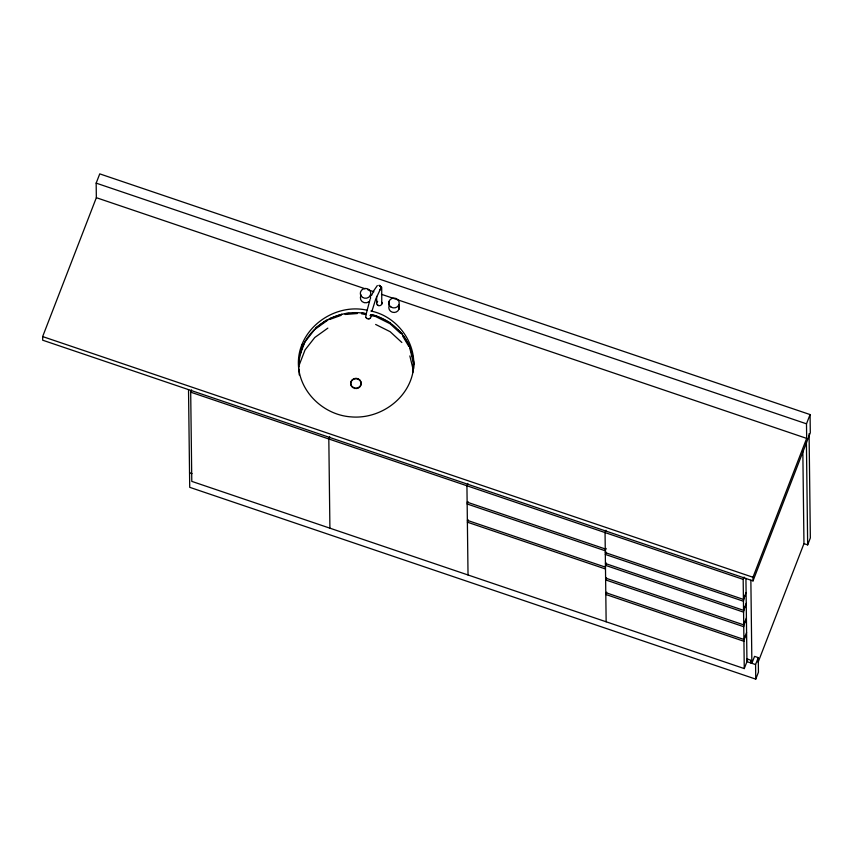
<?xml version="1.0" encoding="UTF-8"?>
<svg xmlns="http://www.w3.org/2000/svg" width="853" height="853" viewBox="0 0 853 853"><rect width="100%" height="100%" fill="white"/><g stroke="black" fill="none" stroke-linecap="round" stroke-linejoin="round"><path stroke-width="1.28" d="M298.646 366.939L299.222 358.377M412.756 372.59L413.396 362.983L409.76 347.96M413.918 364.647L413.588 360.798M377.623 301.354A2.623 2.463 -0.7 0 0 377.303 304.82L378.412 305.555A2.623 2.463 -0.7 0 0 381.771 304.073L381.888 302.804A2.623 2.463 -0.7 0 0 381.686 302.197M366.172 314.032L370.063 299.35M367.195 310.247C336.189 303.007 301.567 326.081 298.582 358.356C295.778 388.467 321.73 414.942 351.116 416.882C380.63 419.495 410.698 397.765 413.598 367.515C415.869 341.403 396.357 316.164 370.874 311.004M301.823 344.548L301.877 348.195L298.625 361.992L298.87 367.131M381.771 304.073L381.717 288.239L381.536 287.13L379.148 285.35L381.536 287.13M371.865 311.409L375.725 299.094L380.63 288.677L379.713 290.212M96.165 183.128L99.748 173.873L810.073 414.569L810.297 432.77L753.018 580.904L42.693 340.208L42.65 336.572L96.346 197.693L96.165 183.128L806.49 423.824L806.671 438.389L752.975 577.268L753.018 580.904M747.846 659.326L744.264 668.581L191.786 481.38L190.699 392.177L191.594 389.864M300.683 350.978L301.536 348.77M300.043 354.645L304.947 341.957L314.682 329.525L327.744 320.163M299.446 364.423L305.043 349.922L314.778 337.489L327.84 328.128M329.716 436.661L328.821 438.975L329.908 528.178M467.828 483.459L466.932 485.773L468.03 574.975M468.052 501.671L467.156 503.984L605.278 550.782L606.174 548.468M468.276 519.872L467.38 522.185L605.502 568.983M605.95 530.267L605.054 532.581L606.142 621.784M606.216 552.115L605.321 554.429L743.443 601.226L743.549 610.332L605.438 563.524M606.355 563.033L605.459 565.347L743.571 612.145L743.731 624.886L605.609 578.089M606.526 577.598L605.63 579.912L743.752 626.71L743.912 639.451L605.79 592.654M606.707 592.163L605.811 594.477L743.933 641.275L744.264 668.581M605.299 552.605L743.421 599.403L743.176 579.379L744.072 577.065M806.49 423.824L810.073 414.569M743.421 599.403L746.098 592.462M743.443 601.226L744.765 595.938M743.549 610.332L746.236 603.38M743.571 612.145L744.893 606.856M743.731 624.886L746.418 617.945M743.752 626.71L745.074 621.421M743.912 639.451L746.588 632.51M743.933 641.275L745.245 635.986M188.524 389.65L189.718 487.319L755.758 679.127L755.577 664.562L758.264 657.62L754.564 656.362L751.877 663.314L750.864 580.2M758.093 662.28L803.963 543.628L802.833 451.237M755.758 679.127L758.445 672.185L758.264 657.62M803.963 543.628L807.663 544.886L810.35 537.934L809.081 433.676M373.539 291.033L377.325 285.552M371.577 295.415L373.241 291.865M301.877 348.195C311.771 323.522 340.059 308.455 366.012 313.637M315.855 327.691L326.475 320.078M370.767 315.407A2.623 2.463 -0.7 0 1 370.074 318.329L368.848 318.873A2.623 2.463 -0.7 0 1 366.886 318.468L366.012 317.497A2.623 2.463 -0.7 0 1 366.236 315.045M368.848 318.873L370.074 318.329M329.354 318.702L341.776 314.224M329.663 319.47L341.168 315.322M345.007 313.648L349.144 313.328M353.291 313.008L357.428 312.688M345.134 314.469L357.418 313.531M362.045 313.019L365.873 313.765M370.714 314.704L375.768 315.685L390.418 323.01M361.469 313.755L365.489 314.544M370.021 315.418L375.544 316.484L390.034 323.735L400.292 333.16M370.916 314.65C395.419 319.683 415.102 343.471 413.534 368.805M96.346 197.693L365.084 288.762M367.611 289.615L373.913 291.747M381.483 294.317L806.671 438.389M42.65 336.572L752.975 577.268M190.699 392.177L743.176 579.379M467.135 502.161L605.257 548.959M467.359 520.362L605.481 567.17M746.844 658.879L750.619 660.147L750.651 662.888M189.547 472.765L192.01 473.596M755.577 664.562L746.951 661.64L745.927 578.323M375.64 324.449L390.13 331.689L401.848 342.479M377.303 304.82L378.412 305.555M379.788 286.086L381.504 287.632L379.542 285.808L381.142 287.088L380.63 286.651M397.829 329.823L402.275 333.907M366.012 317.497L366.886 318.468M403.288 335.613L409.696 346.371M402.755 336.189L408.758 346.275M411.285 351.308L411.743 353.206M412.202 355.104L413.31 359.667M409.856 355.925L413.183 369.69M381.888 302.804L381.92 303.444M298.966 369.05L299.243 374.936M806.405 441.939L807.663 544.886M398.916 304.67L398.969 309.223M389.053 301.333L389.107 305.875A5.246 4.926 -0.7 0 0 394.278 312.465A5.246 4.926 -0.7 0 0 398.788 305.459M376.61 296.407L376.695 303.028M370.479 295.031L370.522 298.454M368.986 301.674A5.246 4.926 -0.7 0 1 361.299 295.106M352.865 387.667A5.246 4.926 -0.7 0 1 352.726 379.788A5.246 4.926 -0.7 0 1 360.819 381.877A5.246 4.926 -0.7 0 1 356.394 388.584M355.2 388.552A5.246 4.926 -0.7 0 1 354.048 388.275M390.983 307.037A5.246 4.926 -0.7 0 0 399.215 303.412A5.246 4.926 -0.7 0 0 391.762 298.539A5.246 4.926 -0.7 0 0 390.983 307.037M362.546 297.398A5.246 4.926 -0.7 0 0 370.778 293.784A5.246 4.926 -0.7 0 0 363.325 288.911A5.246 4.926 -0.7 0 0 362.546 297.398M352.779 387.166A5.246 4.926 -0.7 0 0 361.139 383.807A5.246 4.926 -0.7 0 0 353.878 378.7A5.246 4.926 -0.7 0 0 352.779 387.166"/></g></svg>
